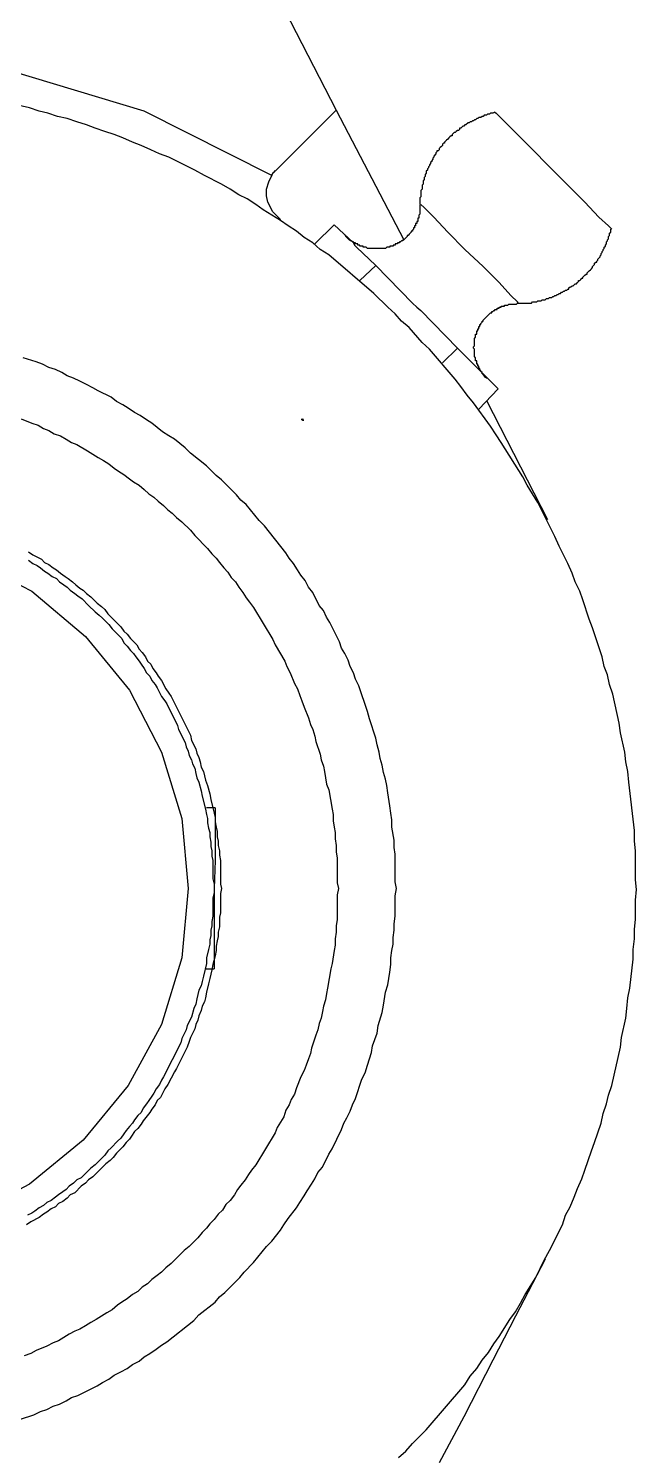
# Model space of a CAD drawing. Header units: inches. Extents: x 0 to 11, y 0.3 to 17.
# Drawn here: x 3.788 to 4.261, y 13.99 to 15.099 of the extents above; entities that cross this region are included whole.
import ezdxf

# ---------------------------------------------------------------- set-up
doc = ezdxf.new("R2010")
doc.units = ezdxf.units.IN
doc.header["$MEASUREMENT"] = 0
doc.layers.add('Layer 1', color=7, linetype='Continuous')

msp = doc.modelspace()

# ---------------------------------------------------------------- linework, layer by layer
at = {"layer": 'Layer 1', "color": 7, "lineweight": 25, "true_color": 0xffffff}
for points in [[(3.8325, 15.4142), (4.0275, 15.0358), (3.9808, 14.9892)], [(3.9775, 14.985), (3.8783, 15.035), (3.7725, 15.0667), (3.6625, 15.0808), (3.5517, 15.0758), (3.4442, 15.0525), (3.3417, 15.0108), (3.2475, 14.9525), (3.1642, 14.8792)], [(4.0758, 13.9883), (4.0817, 13.9933), (4.0867, 13.9992), (4.0975, 14.01), (4.1275, 14.045), (4.1317, 14.0517), (4.1367, 14.0575), (4.1408, 14.0642), (4.1458, 14.07), (4.15, 14.0767), (4.1542, 14.0825), (4.1625, 14.0958), (4.1667, 14.1017), (4.1708, 14.1083), (4.1742, 14.115), (4.1825, 14.1283), (4.1892, 14.1417), (4.1933, 14.1492), (4.2033, 14.1692), (4.2058, 14.1767), (4.2092, 14.1833), (4.2125, 14.1908), (4.215, 14.1975), (4.2183, 14.205), (4.2208, 14.2117), (4.2258, 14.2267), (4.2283, 14.2333), (4.2333, 14.2483), (4.235, 14.2558), (4.2375, 14.2633), (4.2392, 14.27), (4.2417, 14.2775), (4.2483, 14.3075), (4.2492, 14.315), (4.2525, 14.33), (4.2533, 14.3375), (4.2542, 14.3458), (4.2558, 14.3533), (4.2583, 14.3758), (4.2583, 14.3833), (4.2592, 14.3917), (4.2592, 14.3992), (4.26, 14.4067), (4.26, 14.4217), (4.2608, 14.43), (4.26, 14.4375), (4.26, 14.46), (4.2592, 14.4675), (4.2592, 14.4758), (4.255, 14.5133), (4.2542, 14.5217), (4.2525, 14.5292), (4.2517, 14.5367), (4.2483, 14.5517), (4.2475, 14.5592), (4.2425, 14.5817), (4.24, 14.5892), (4.2383, 14.5967), (4.2358, 14.6033), (4.2342, 14.6108), (4.2267, 14.6333), (4.2242, 14.64), (4.2192, 14.655), (4.2167, 14.6617), (4.2133, 14.6692), (4.2108, 14.6758), (4.2075, 14.6833), (4.2008, 14.6967), (4.1975, 14.7042), (4.1842, 14.7308), (4.1758, 14.7442), (4.1725, 14.7508), (4.1558, 14.7775), (4.1517, 14.7833), (4.1475, 14.79), (4.1433, 14.7958), (4.1383, 14.8025), (4.1342, 14.8083), (4.1292, 14.8142), (4.1242, 14.8208), (4.12, 14.8267), (4.1, 14.85), (4.0942, 14.855), (4.0842, 14.8667), (4.0783, 14.8717), (4.0733, 14.8775), (4.0675, 14.8825), (4.0567, 14.8933), (4.0217, 14.9233), (4.015, 14.9275), (4.0092, 14.9325), (4.0025, 14.9367), (3.9967, 14.9417), (3.99, 14.9458), (3.9842, 14.95), (3.9708, 14.9583), (3.965, 14.9625), (3.9583, 14.9667), (3.9517, 14.97), (3.945, 14.9742), (3.9383, 14.9783), (3.925, 14.985), (3.9175, 14.9892), (3.8975, 14.9992), (3.89, 15.0017), (3.8833, 15.005), (3.8758, 15.0083), (3.8692, 15.0108), (3.8617, 15.0142), (3.855, 15.0167), (3.8475, 15.0192), (3.84, 15.0217), (3.8333, 15.0242), (3.8258, 15.0267), (3.8183, 15.0292), (3.8108, 15.0308), (3.8033, 15.0333), (3.7967, 15.035), (3.7892, 15.0375), (3.7592, 15.0442)], [(4.0275, 15.0358), (4.08, 14.935)], [(4.1508, 15.0342), (4.1492, 15.0333), (4.1475, 15.0333), (4.1467, 15.0325), (4.145, 15.0325), (4.1442, 15.0317), (4.1425, 15.0317), (4.1417, 15.0308), (4.1408, 15.0308), (4.14, 15.03), (4.1383, 15.03), (4.1375, 15.0292), (4.1367, 15.0292), (4.1358, 15.0283), (4.135, 15.0283), (4.1342, 15.0275), (4.1333, 15.0275), (4.1325, 15.0267), (4.1317, 15.0267), (4.1308, 15.0258), (4.13, 15.0258), (4.1283, 15.0242), (4.1275, 15.0242), (4.1267, 15.0233), (4.1258, 15.0233), (4.125, 15.0225), (4.1242, 15.0217), (4.1233, 15.0217), (4.1233, 15.0208), (4.1225, 15.02), (4.1217, 15.02), (4.1208, 15.0192), (4.12, 15.0183), (4.1192, 15.0183), (4.1183, 15.0175), (4.1175, 15.0167), (4.1175, 15.0158), (4.1167, 15.0158), (4.1158, 15.015), (4.115, 15.0142), (4.1142, 15.0133), (4.1133, 15.0125), (4.1125, 15.0117), (4.1117, 15.0108), (4.1117, 15.01), (4.1108, 15.01), (4.11, 15.0092), (4.11, 15.0083), (4.1092, 15.0075), (4.1083, 15.0067), (4.1075, 15.0058), (4.1075, 15.005), (4.1067, 15.0042), (4.1058, 15.0042), (4.1058, 15.0033), (4.105, 15.0025), (4.105, 15.0017), (4.1033, 15), (4.1033, 14.9992), (4.1025, 14.9983), (4.1025, 14.9975), (4.1017, 14.9967), (4.1017, 14.9958), (4.1008, 14.995), (4.1008, 14.9942), (4.1, 14.9933), (4.1, 14.9925), (4.0992, 14.9917), (4.0992, 14.9908), (4.0983, 14.99), (4.0983, 14.9892), (4.0975, 14.9883), (4.0975, 14.9867), (4.0967, 14.9858), (4.0967, 14.9842), (4.0958, 14.9833), (4.0958, 14.9817), (4.095, 14.9808), (4.095, 14.9783), (4.0942, 14.9775), (4.0942, 14.9742), (4.0933, 14.9733), (4.0933, 14.9683), (4.0925, 14.9675), (4.0925, 14.9625)], [(4.1508, 15.0342), (4.1517, 15.0333), (4.2208, 14.9642), (4.2317, 14.9525), (4.2392, 14.9458), (4.2417, 14.9433)], [(3.9842, 14.9508), (3.9783, 14.9567), (3.9742, 14.9642), (3.9733, 14.9692), (3.9733, 14.9742), (3.975, 14.98), (3.9775, 14.985)], [(3.9808, 14.9892), (3.98, 14.9883), (3.9792, 14.9883), (3.9792, 14.9875), (3.9783, 14.9867), (3.9775, 14.9858), (3.9775, 14.985)], [(4.0933, 14.9625), (4.0925, 14.9617), (4.0925, 14.955), (4.0917, 14.9542), (4.0917, 14.9517), (4.0908, 14.9517), (4.0908, 14.9492), (4.09, 14.9492), (4.09, 14.9475), (4.0892, 14.9475), (4.0892, 14.9458), (4.0883, 14.9458), (4.0883, 14.9442), (4.0875, 14.9442), (4.0875, 14.9433), (4.0867, 14.9425), (4.0867, 14.9417), (4.0858, 14.9417), (4.0858, 14.9408), (4.0842, 14.9392), (4.0833, 14.9383), (4.0825, 14.9383), (4.0825, 14.9375), (4.0808, 14.9358), (4.08, 14.935), (4.0792, 14.935), (4.0792, 14.9342), (4.0783, 14.9342), (4.0775, 14.9333), (4.0767, 14.9333), (4.0767, 14.9325), (4.075, 14.9325), (4.075, 14.9317), (4.0733, 14.9317), (4.0733, 14.9308), (4.0717, 14.9308), (4.0717, 14.93), (4.0692, 14.93), (4.0692, 14.9292), (4.0667, 14.9292), (4.0658, 14.9283), (4.0517, 14.9283), (4.0508, 14.9292), (4.0483, 14.9292), (4.0483, 14.93), (4.0458, 14.93), (4.0458, 14.9308), (4.0442, 14.9308), (4.0442, 14.9317), (4.0425, 14.9317), (4.0425, 14.9325), (4.0408, 14.9325), (4.0408, 14.9333), (4.04, 14.9333), (4.0392, 14.9342), (4.0383, 14.9342), (4.0383, 14.935), (4.0375, 14.935), (4.0367, 14.9358), (4.0358, 14.9367), (4.035, 14.9375), (4.035, 14.9383), (4.0342, 14.9383)], [(4.1692, 14.8858), (4.1683, 14.8867), (4.1633, 14.8917), (4.1542, 14.9017), (4.1417, 14.9142), (4.1275, 14.9275), (4.1142, 14.9408), (4.1033, 14.9525), (4.0958, 14.96), (4.0933, 14.9625)], [(4.0108, 14.9317), (4.0258, 14.9467), (4.0408, 14.9325)], [(4.1692, 14.8858), (4.1792, 14.8858), (4.18, 14.8867), (4.1833, 14.8867), (4.1842, 14.8875), (4.1867, 14.8875), (4.1875, 14.8883), (4.19, 14.8883), (4.1908, 14.8892), (4.1925, 14.8892), (4.1933, 14.89), (4.195, 14.89), (4.1958, 14.8908), (4.1967, 14.8908), (4.1975, 14.8917), (4.1983, 14.8917), (4.1992, 14.8925), (4.2, 14.8925), (4.2008, 14.8933), (4.2017, 14.8933), (4.2025, 14.8942), (4.2033, 14.8942), (4.2042, 14.895), (4.205, 14.895), (4.2058, 14.8958), (4.2067, 14.8958), (4.2075, 14.8967), (4.2083, 14.8967), (4.2083, 14.8975), (4.2092, 14.8983), (4.21, 14.8983), (4.2108, 14.8992), (4.2117, 14.8992), (4.2133, 14.9008), (4.2142, 14.9008), (4.215, 14.9017), (4.2158, 14.9025), (4.2158, 14.9033), (4.2167, 14.9033), (4.2175, 14.9042), (4.2183, 14.905), (4.2192, 14.905), (4.2192, 14.9058), (4.22, 14.9067), (4.2208, 14.9075), (4.2217, 14.9083), (4.2225, 14.9083), (4.2225, 14.9092), (4.2233, 14.91), (4.2242, 14.9108), (4.225, 14.9117), (4.2258, 14.9125), (4.2267, 14.9133), (4.2267, 14.9142), (4.2275, 14.915), (4.2283, 14.9158), (4.2283, 14.9167), (4.2292, 14.9175), (4.23, 14.9175), (4.23, 14.9183), (4.2308, 14.9192), (4.2308, 14.92), (4.2325, 14.9217), (4.2325, 14.9225), (4.2333, 14.9233), (4.2333, 14.9242), (4.2342, 14.925), (4.2342, 14.9258), (4.235, 14.9267), (4.235, 14.9275), (4.2358, 14.9283), (4.2358, 14.9292), (4.2367, 14.93), (4.2367, 14.9308), (4.2375, 14.9317), (4.2375, 14.9333), (4.2383, 14.9342), (4.2383, 14.935), (4.2392, 14.9358), (4.2392, 14.9375), (4.24, 14.9383), (4.24, 14.94), (4.2408, 14.9408), (4.2408, 14.9433)], [(4.0408, 14.9325), (4.0417, 14.9308), (4.0433, 14.9292)], [(4.0433, 14.9292), (4.0583, 14.915)], [(4.0583, 14.915), (4.0458, 14.9033)], [(4.0583, 14.915), (4.0867, 14.8858)], [(4.0867, 14.8858), (4.09, 14.8825), (4.0933, 14.88)], [(4.145, 14.8275), (4.1442, 14.8275), (4.1433, 14.8283), (4.1425, 14.8292), (4.1417, 14.83), (4.1417, 14.8308), (4.1408, 14.8308), (4.1408, 14.8317), (4.14, 14.8325), (4.14, 14.8333), (4.1392, 14.8333), (4.1392, 14.835), (4.1383, 14.835), (4.1383, 14.8367), (4.1375, 14.8367), (4.1375, 14.8383), (4.1367, 14.8383), (4.1367, 14.8408), (4.1358, 14.8408), (4.1358, 14.8433), (4.135, 14.8442), (4.135, 14.85), (4.1342, 14.8508), (4.1342, 14.8517), (4.135, 14.8525), (4.135, 14.8583), (4.1358, 14.8592), (4.1358, 14.8617), (4.1367, 14.8617), (4.1367, 14.8642), (4.1375, 14.8642), (4.1375, 14.8658), (4.1383, 14.8658), (4.1383, 14.8675), (4.1392, 14.8675), (4.1392, 14.8692), (4.14, 14.8692), (4.14, 14.87), (4.1408, 14.8708), (4.1408, 14.8717), (4.1417, 14.8717), (4.1417, 14.8725), (4.1425, 14.8733), (4.1442, 14.875), (4.1458, 14.8767), (4.1475, 14.8783), (4.1483, 14.8783), (4.1483, 14.8792), (4.1492, 14.8792), (4.15, 14.88), (4.1508, 14.88), (4.1508, 14.8808), (4.1525, 14.8808), (4.1525, 14.8817), (4.1542, 14.8817), (4.1542, 14.8825), (4.1558, 14.8825), (4.1558, 14.8833), (4.1583, 14.8833), (4.1583, 14.8842), (4.1608, 14.8842), (4.1617, 14.885), (4.1675, 14.885), (4.1683, 14.8858), (4.1692, 14.8858)], [(4.0933, 14.88), (4.1217, 14.8508)], [(3.7725, 14.015), (3.7925, 14.0217), (3.7975, 14.0242), (3.8025, 14.0258), (3.8075, 14.0283), (3.8125, 14.03), (3.8175, 14.0325), (3.8217, 14.035), (3.8267, 14.0367), (3.8317, 14.0392), (3.8417, 14.0442), (3.8458, 14.0467), (3.8508, 14.0492), (3.855, 14.0525), (3.86, 14.055), (3.865, 14.0575), (3.8692, 14.0608), (3.8742, 14.0633), (3.8783, 14.0667), (3.8825, 14.0692), (3.8875, 14.0725), (3.8917, 14.0758), (3.8958, 14.0783), (3.9167, 14.095), (3.9208, 14.0992), (3.9333, 14.1092), (3.9367, 14.1133), (3.9408, 14.1167), (3.9525, 14.1283), (3.9558, 14.1325), (3.9633, 14.14), (3.9733, 14.1525), (3.9775, 14.1567), (3.9842, 14.165), (3.9867, 14.1692), (3.99, 14.1742), (3.9967, 14.1825), (3.9992, 14.1867), (4.0025, 14.1917), (4.005, 14.1958), (4.0083, 14.2008), (4.0108, 14.205), (4.0133, 14.21), (4.0167, 14.2142), (4.0217, 14.2242), (4.0242, 14.2283), (4.0317, 14.2433), (4.0333, 14.2483), (4.0358, 14.2525), (4.0383, 14.2575), (4.04, 14.2625), (4.0425, 14.2675), (4.0475, 14.2825), (4.05, 14.2875), (4.0517, 14.2933), (4.055, 14.3033), (4.0558, 14.3083), (4.0592, 14.3183), (4.06, 14.3242), (4.0633, 14.3342), (4.0642, 14.34), (4.0658, 14.35), (4.0675, 14.3558), (4.0692, 14.3658), (4.07, 14.3717), (4.07, 14.3767), (4.0708, 14.3825), (4.0717, 14.3875), (4.0717, 14.3925), (4.0725, 14.3983), (4.0725, 14.4033), (4.0733, 14.4092), (4.0733, 14.425), (4.0742, 14.4308), (4.0733, 14.4358), (4.0733, 14.4575), (4.0725, 14.4625), (4.0725, 14.4683), (4.0708, 14.4783), (4.0708, 14.4842), (4.07, 14.4892), (4.0692, 14.495), (4.0675, 14.505), (4.0667, 14.5108), (4.0658, 14.5158), (4.0642, 14.5208), (4.0633, 14.5267), (4.0617, 14.5317), (4.0608, 14.5367), (4.0592, 14.5425), (4.0583, 14.5475), (4.0533, 14.5625), (4.0517, 14.5683), (4.045, 14.5883), (4.0425, 14.5933), (4.0408, 14.5983), (4.0383, 14.6033), (4.0367, 14.6083), (4.0342, 14.6133), (4.0317, 14.6175), (4.03, 14.6225), (4.0225, 14.6375), (4.02, 14.6417), (4.0175, 14.6467), (4.0142, 14.6508), (4.0092, 14.6608), (4.0058, 14.665), (4.0033, 14.67), (4, 14.6742), (3.9975, 14.6783), (3.9942, 14.6833), (3.9908, 14.6875), (3.9883, 14.6917), (3.9717, 14.7125), (3.9675, 14.7167), (3.9575, 14.7292), (3.9533, 14.7325), (3.95, 14.7367), (3.9383, 14.7483), (3.9342, 14.7517), (3.9267, 14.7592), (3.9142, 14.7692), (3.91, 14.7733), (3.9017, 14.78), (3.8975, 14.7825), (3.8925, 14.7858), (3.8842, 14.7925), (3.88, 14.795), (3.875, 14.7983), (3.8708, 14.8008), (3.8658, 14.8042), (3.8617, 14.8067), (3.8567, 14.8092), (3.8525, 14.8125), (3.8425, 14.8175), (3.8383, 14.82), (3.8333, 14.8225), (3.8283, 14.825), (3.8233, 14.8275), (3.8183, 14.8292), (3.8142, 14.8317), (3.8092, 14.8342), (3.8042, 14.8358), (3.7992, 14.8383), (3.7942, 14.84), (3.7842, 14.8433)], [(4.11, 14.8392), (4.1217, 14.8508)], [(4.1217, 14.8508), (4.1358, 14.8367)], [(4.1358, 14.8367), (4.1375, 14.835), (4.1392, 14.8333)], [(4.1392, 14.8333), (4.1533, 14.8192)], [(4.1383, 14.8033), (4.1533, 14.8192)], [(4.1442, 14.81), (4.1917, 14.7175)], [(3.7825, 14.7958), (3.7908, 14.7925), (3.7958, 14.7908), (3.8, 14.7883), (3.8042, 14.7867), (3.8083, 14.7842), (3.8133, 14.7825), (3.8175, 14.78), (3.8217, 14.7775), (3.8258, 14.7758), (3.8342, 14.7708), (3.8425, 14.7658), (3.8467, 14.7633), (3.8508, 14.7608), (3.855, 14.7575), (3.8583, 14.755), (3.8625, 14.7525), (3.8667, 14.7492), (3.87, 14.7467), (3.8742, 14.7442), (3.8783, 14.7408), (3.8817, 14.7375), (3.8858, 14.735), (3.8892, 14.7317), (3.8933, 14.7283), (3.8967, 14.725), (3.9, 14.7225), (3.9033, 14.7192), (3.9075, 14.7158), (3.9142, 14.7092), (3.9175, 14.705), (3.9275, 14.695), (3.9308, 14.6908), (3.9342, 14.6875), (3.9367, 14.6842), (3.94, 14.68), (3.9433, 14.6767), (3.9458, 14.6725), (3.9492, 14.6692), (3.9517, 14.665), (3.955, 14.6608), (3.9575, 14.6567), (3.96, 14.6533), (3.9633, 14.6492), (3.9783, 14.6242), (3.98, 14.62), (3.9875, 14.6075), (3.9892, 14.6033), (3.9917, 14.5983), (3.995, 14.59), (3.9975, 14.5858), (3.9992, 14.5808), (4.0008, 14.5767), (4.0025, 14.5717), (4.0058, 14.5633), (4.0075, 14.5583), (4.0092, 14.5542), (4.0108, 14.5492), (4.0117, 14.545), (4.015, 14.535), (4.0158, 14.5308), (4.0175, 14.5258), (4.0183, 14.5217), (4.02, 14.5117), (4.0217, 14.5075), (4.0242, 14.4925), (4.025, 14.4883), (4.025, 14.4833), (4.0258, 14.4783), (4.0267, 14.4742), (4.0267, 14.4692), (4.0275, 14.4642), (4.0275, 14.4592), (4.0283, 14.4542), (4.0283, 14.435), (4.0292, 14.4308), (4.0283, 14.4258), (4.0283, 14.4067), (4.0275, 14.4017), (4.0275, 14.3967), (4.0267, 14.3917), (4.0267, 14.3867), (4.0258, 14.3825), (4.0242, 14.3725), (4.0233, 14.3683), (4.0208, 14.3533), (4.02, 14.3492), (4.0192, 14.3442), (4.0175, 14.3392), (4.0167, 14.335), (4.0158, 14.33), (4.0142, 14.3258), (4.0133, 14.3208), (4.0117, 14.3167), (4.0083, 14.3067), (4.0075, 14.3025), (4.0058, 14.2983), (4.0042, 14.2933), (4.0025, 14.2892), (4, 14.2842), (3.9967, 14.2758), (3.995, 14.2708), (3.9925, 14.2667), (3.9908, 14.2625), (3.9883, 14.2583), (3.9867, 14.2533), (3.9817, 14.245), (3.98, 14.2408), (3.965, 14.2158), (3.9617, 14.2117), (3.9592, 14.2083), (3.9567, 14.2042), (3.9533, 14.2), (3.9508, 14.1967), (3.9483, 14.1925), (3.945, 14.1883), (3.9417, 14.185), (3.9392, 14.1808), (3.9358, 14.1775), (3.9325, 14.1733), (3.9292, 14.17), (3.9267, 14.1667), (3.9233, 14.1633), (3.92, 14.1592), (3.9133, 14.1525), (3.9092, 14.1492), (3.8992, 14.1392), (3.895, 14.1358), (3.8917, 14.1325), (3.8883, 14.13), (3.8842, 14.1267), (3.8808, 14.1233), (3.8767, 14.1208), (3.8733, 14.1175), (3.8692, 14.115), (3.865, 14.1117), (3.8608, 14.1092), (3.8575, 14.1067), (3.8533, 14.1033), (3.8492, 14.1008), (3.845, 14.0983), (3.8408, 14.0958), (3.8367, 14.0933), (3.8325, 14.0908), (3.8283, 14.0883), (3.8242, 14.0867), (3.82, 14.0842), (3.8158, 14.0817), (3.8117, 14.0792), (3.8075, 14.0775), (3.8025, 14.075), (3.7942, 14.0717), (3.79, 14.0692), (3.785, 14.0675)], [(4.0008, 14.795), (4.0008, 14.7958)], [(4.0008, 14.795), (4.0008, 14.7958)], [(4.0008, 14.7958), (4.0017, 14.795)], [(4.0008, 14.795), (4.0008, 14.7958)], [(4.0008, 14.795), (4.0008, 14.7958)], [(4.0008, 14.795), (4.0008, 14.7958)], [(4.0008, 14.795), (4.0008, 14.7958)], [(4.0008, 14.795), (4.0008, 14.7958)], [(4.0008, 14.795), (4.0008, 14.7958)], [(4.0008, 14.795), (4.0008, 14.7958)], [(4.0008, 14.795), (4.0008, 14.7958)], [(4.0008, 14.795), (4.0008, 14.7958)], [(4.0017, 14.795), (4.0008, 14.795)], [(4.0008, 14.795), (4.0017, 14.795)], [(4.0017, 14.795), (4.0008, 14.795)], [(4.0017, 14.795), (4.0017, 14.7958)], [(4.0017, 14.795), (4.0017, 14.7958)], [(4.0017, 14.795), (4.0017, 14.7958)], [(4.0017, 14.795), (4.0017, 14.7958)], [(4.0017, 14.795), (4.0017, 14.7958)], [(4.0017, 14.795), (4.0017, 14.7958)], [(4.0017, 14.795), (4.0017, 14.7958)], [(4.0017, 14.795), (4.0017, 14.7958)], [(4.0017, 14.795), (4.0017, 14.7958)], [(4.0017, 14.795), (4.0017, 14.7958)], [(4.0017, 14.7942), (4.0017, 14.795)], [(3.7425, 14.6867), (3.7908, 14.6617), (3.8325, 14.6267), (3.8667, 14.585), (3.8917, 14.5367), (3.9075, 14.485), (3.9125, 14.4308), (3.9075, 14.3767), (3.8917, 14.325), (3.8658, 14.2775), (3.8308, 14.235), (3.7892, 14.2008), (3.7417, 14.1758)], [(3.7883, 14.6925), (3.7917, 14.69), (3.7983, 14.6867), (3.8008, 14.6842), (3.8042, 14.6825), (3.8075, 14.68), (3.81, 14.6783), (3.8133, 14.6758), (3.8167, 14.6733), (3.8192, 14.6717), (3.8225, 14.6692), (3.825, 14.6667), (3.8283, 14.6642), (3.8308, 14.6625), (3.8333, 14.66), (3.8367, 14.6575), (3.8392, 14.655), (3.8417, 14.6525), (3.845, 14.65), (3.8475, 14.6475), (3.85, 14.6442), (3.8525, 14.6417), (3.855, 14.6392), (3.8575, 14.6367), (3.86, 14.6342), (3.8625, 14.6308), (3.865, 14.6283), (3.8675, 14.625), (3.8725, 14.62), (3.8742, 14.6167), (3.8767, 14.6142), (3.8792, 14.6108), (3.8808, 14.6075), (3.8833, 14.605), (3.885, 14.6017), (3.8875, 14.5983), (3.8892, 14.5958), (3.8917, 14.5925), (3.895, 14.5858), (3.8975, 14.5825), (3.8992, 14.58), (3.9142, 14.55), (3.915, 14.5458), (3.9183, 14.5392), (3.9192, 14.5358), (3.9208, 14.5325), (3.9217, 14.5292), (3.9225, 14.525), (3.9242, 14.5217), (3.9258, 14.515), (3.9275, 14.5108), (3.9292, 14.5042), (3.93, 14.5), (3.9317, 14.4933), (3.9325, 14.4892), (3.9333, 14.4858), (3.9333, 14.4825), (3.9342, 14.4783), (3.935, 14.475), (3.935, 14.4708), (3.9358, 14.4675), (3.9358, 14.4642), (3.9367, 14.46), (3.9367, 14.4567), (3.9375, 14.4525), (3.9375, 14.4342), (3.9383, 14.4308), (3.9375, 14.4267), (3.9375, 14.4117), (3.9367, 14.4083), (3.9367, 14.4008), (3.9358, 14.3967), (3.9358, 14.3933), (3.935, 14.39), (3.9342, 14.3858), (3.9342, 14.3825), (3.9333, 14.3783), (3.9317, 14.3717), (3.9308, 14.3675), (3.9292, 14.3608), (3.9283, 14.3567), (3.9267, 14.35), (3.9258, 14.3458), (3.925, 14.3425), (3.9233, 14.3392), (3.9225, 14.3358), (3.9208, 14.3317), (3.92, 14.3283), (3.9183, 14.325), (3.9175, 14.3217), (3.9142, 14.315), (3.9133, 14.3117), (3.9117, 14.3075), (3.9033, 14.2908), (3.9017, 14.2883), (3.8967, 14.2783), (3.8942, 14.275), (3.8908, 14.2683), (3.8883, 14.2658), (3.8867, 14.2625), (3.8842, 14.2592), (3.8825, 14.2567), (3.8775, 14.25), (3.8758, 14.2475), (3.8733, 14.2442), (3.8708, 14.2417), (3.8683, 14.2383), (3.8667, 14.2358), (3.8642, 14.2333), (3.8617, 14.23), (3.8592, 14.2275), (3.8567, 14.225), (3.8542, 14.2217), (3.8517, 14.2192), (3.8483, 14.2167), (3.8383, 14.2067), (3.835, 14.2042), (3.8325, 14.2017), (3.8292, 14.1992), (3.8242, 14.1942), (3.8208, 14.1925), (3.8183, 14.19), (3.815, 14.1875), (3.8117, 14.1858), (3.8092, 14.1833), (3.8058, 14.1817), (3.8025, 14.1792), (3.8, 14.1775), (3.7967, 14.175), (3.79, 14.1717), (3.7867, 14.1692)], [(3.7883, 14.6858), (3.7917, 14.6833), (3.795, 14.6817), (3.7975, 14.68), (3.8008, 14.6775), (3.8033, 14.6758), (3.8067, 14.6733), (3.81, 14.6717), (3.8125, 14.6692), (3.8158, 14.6667), (3.8183, 14.665), (3.8208, 14.6625), (3.8242, 14.66), (3.8267, 14.6583), (3.83, 14.6558), (3.835, 14.6508), (3.84, 14.6458), (3.8433, 14.6433), (3.8458, 14.6408), (3.8483, 14.6383), (3.8508, 14.6358), (3.8533, 14.6325), (3.8558, 14.63), (3.8608, 14.625), (3.8625, 14.6217), (3.865, 14.6192), (3.8675, 14.6158), (3.87, 14.6133), (3.8717, 14.6108), (3.8742, 14.6075), (3.8758, 14.605), (3.8783, 14.6017), (3.88, 14.5983), (3.8825, 14.5958), (3.8842, 14.5925), (3.8867, 14.5892), (3.8883, 14.5867), (3.8917, 14.58), (3.8942, 14.5767), (3.8958, 14.5742), (3.9042, 14.5575), (3.905, 14.5542), (3.91, 14.5442), (3.9108, 14.5408), (3.9125, 14.5375), (3.9133, 14.5342), (3.915, 14.5308), (3.9158, 14.5275), (3.9175, 14.5242), (3.9183, 14.52), (3.9192, 14.5167), (3.9208, 14.5133), (3.9225, 14.5067), (3.9233, 14.5025), (3.9258, 14.4925), (3.9267, 14.4883), (3.9275, 14.485), (3.9275, 14.4817), (3.9283, 14.4775), (3.9292, 14.4742), (3.9292, 14.4708), (3.93, 14.4667), (3.93, 14.4633), (3.9308, 14.46), (3.9308, 14.4558), (3.9317, 14.4525), (3.9317, 14.4383), (3.9325, 14.4342), (3.9325, 14.4267)], [(3.9333, 14.4933), (3.9267, 14.4933)], [(3.9333, 14.4933), (3.9333, 14.4525), (3.9325, 14.4308), (3.9325, 14.3683)], [(3.9325, 14.4275), (3.9317, 14.4233), (3.9317, 14.4092), (3.9308, 14.405), (3.9308, 14.4017), (3.93, 14.3983), (3.93, 14.3942), (3.9292, 14.3908), (3.9292, 14.3875), (3.9283, 14.3833), (3.9267, 14.3767), (3.9267, 14.3725), (3.9242, 14.3625), (3.9233, 14.3583), (3.9225, 14.355), (3.9208, 14.3517), (3.9192, 14.345), (3.9183, 14.3408), (3.9167, 14.3375), (3.915, 14.3308), (3.9117, 14.3242), (3.9108, 14.3208), (3.9075, 14.3142), (3.9067, 14.3108), (3.8933, 14.2842), (3.8917, 14.2817), (3.89, 14.2783), (3.8875, 14.275), (3.8858, 14.2717), (3.8842, 14.2692), (3.8817, 14.2658), (3.88, 14.2633), (3.8775, 14.26), (3.8758, 14.2567), (3.8733, 14.2542), (3.8708, 14.2508), (3.8692, 14.2483), (3.8667, 14.2458), (3.8642, 14.2425), (3.8625, 14.24), (3.86, 14.2367), (3.8575, 14.2342), (3.8525, 14.2292), (3.85, 14.2267), (3.8475, 14.2233), (3.845, 14.2208), (3.8425, 14.2183), (3.84, 14.2158), (3.8367, 14.2133), (3.8292, 14.2058), (3.8258, 14.2042), (3.8233, 14.2017), (3.82, 14.1992), (3.8175, 14.1967), (3.815, 14.195), (3.8117, 14.1925), (3.8092, 14.1908), (3.8058, 14.1883), (3.8025, 14.1867), (3.8, 14.1842), (3.7967, 14.1825), (3.7933, 14.18), (3.7908, 14.1783), (3.7875, 14.1767)], [(3.9258, 14.3683), (3.9325, 14.3683)], [(4.19, 14.1425), (4.1667, 14.0983), (4.1492, 14.0642), (4.1267, 14.02), (4.1075, 13.9842)]]:
    msp.add_lwpolyline(points, dxfattribs=at)
msp.add_open_spline([(4.0017, 14.7942), (4.0017, 14.7942), (4.0017, 14.795), (4.0017, 14.795), (4.0017, 14.795), (4.0017, 14.7942), (4.0017, 14.7942)], degree=3, knots=[0, 0, 0, 0, 1, 1, 1, 2, 2, 2, 2], dxfattribs=at)

doc.saveas('drawing.dxf')
